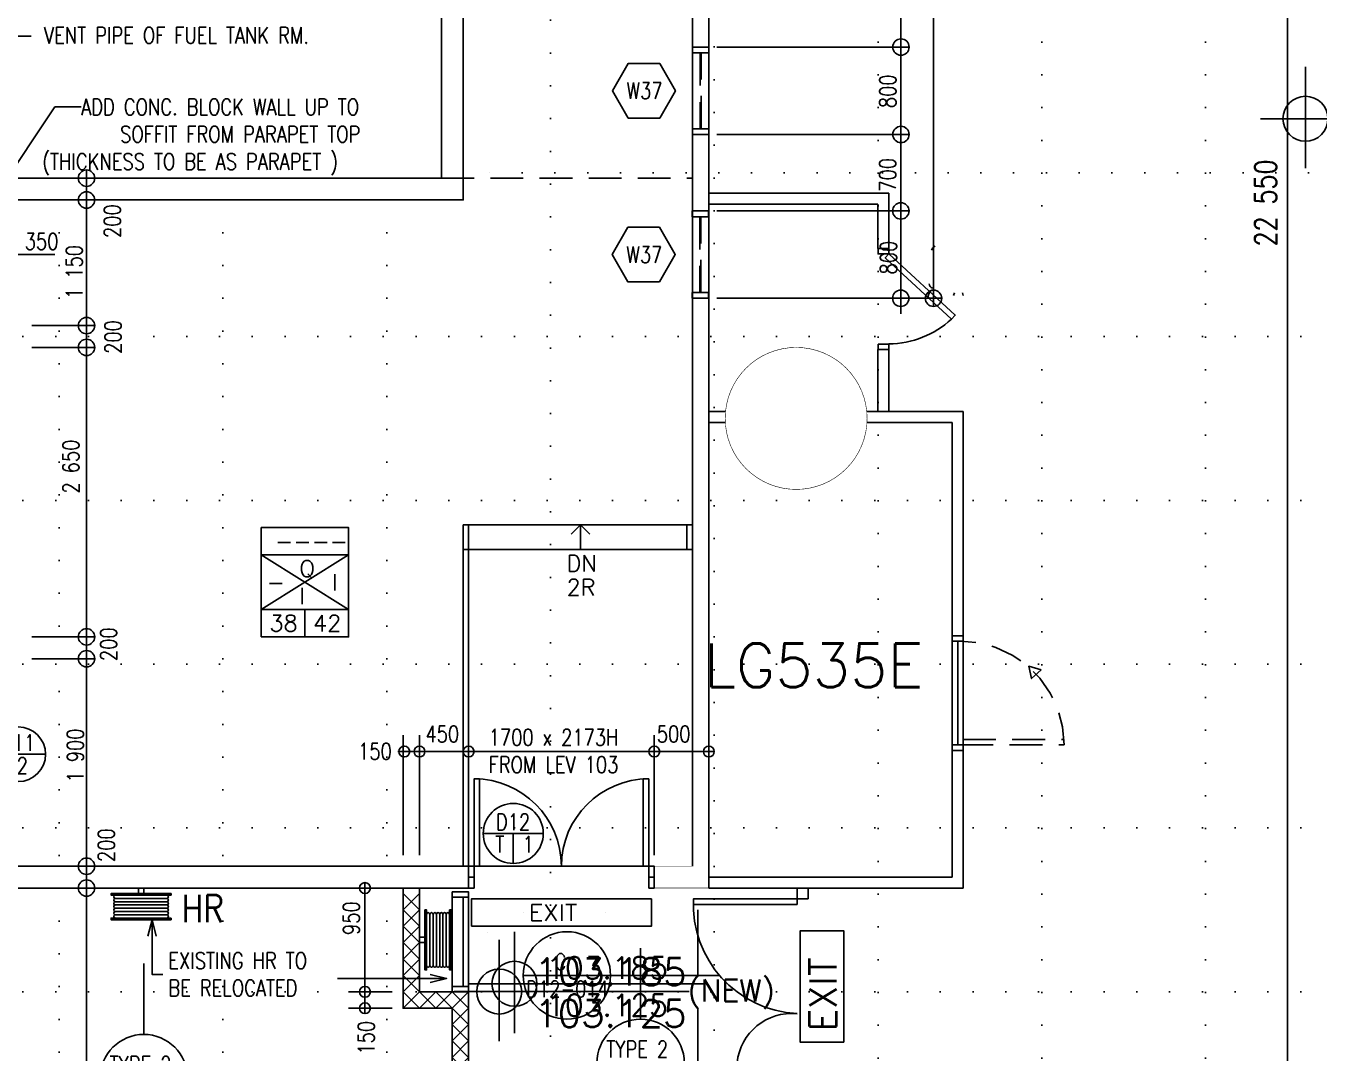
# Model space of a CAD drawing. Header units: millimetres. Extents: x -164841 to 156300, y -101000 to 60475.
# Drawn here: x -73056 to -61210, y -40311 to -30906 of the extents above; entities that cross this region are included whole.
import ezdxf

# ---------------------------------------------------------------- set-up
doc = ezdxf.new("R2010")
doc.units = ezdxf.units.MM
doc.header["$LTSCALE"] = 1200
for name, pattern in [('s1103a$0$DASHED', [0.75, 0.5, -0.25]), ('s1103a$0$DOT', [0.25, 0, -0.25]), ('s1103a$0$HIDDEN', [0.375, 0.25, -0.125])]:
    doc.linetypes.add(name, pattern=pattern)
for name, color, linetype in [('s1103a$0$12', 7, 'Continuous'), ('s1103a$0$20', 7, 'Continuous'), ('s1103a$0$22', 7, 'Continuous'), ('s1103a$0$23', 7, 'Continuous'), ('s1103a$0$24', 7, 'Continuous'), ('s1103a$0$25', 7, 'Continuous'), ('s1103a$0$29', 7, 'Continuous'), ('s1103a$0$30', 7, 'Continuous'), ('s1103a$0$35', 7, 'Continuous'), ('s1103a$0$39', 7, 'Continuous'), ('s1103a$0$4', 7, 'Continuous'), ('s1103a$0$51', 7, 'Continuous'), ('s1103a$0$56', 7, 'Continuous'), ('s1103a$0$6', 7, 'Continuous'), ('s1103a$0$BEAM', 1, 'Continuous'), ('s1103a$0$FURN', 8, 'Continuous'), ('s1103a$0$NEW-DOOR', 1, 'Continuous'), ('s1103a$0$NEW-DR', 3, 'Continuous'), ('s1103a$0$NEW-PART', 2, 'Continuous'), ('s1103a$0$PARAPET', 7, 'Continuous'), ('s1103a$0$ROOM-NO', 4, 'Continuous'), ('s1103a$0$TEXT', 6, 'Continuous')]:
    doc.layers.add(name, color=color, linetype=linetype)
doc.styles.add('s1103a$0$STANDARD', font='SIMPLEX')

# ---------------------------------------------------------------- blocks, each defined once
blk = doc.blocks.new('s1103a$0$FFBOX')
at = {"layer": 's1103a$0$51', "color": 14, "linetype": 'Continuous'}
for p, q in [((0.4, 0.25), (-0.4, -0.25)), ((0.4, -0.25), (-0.4, 0.25)), ((0, -0.5), (0, -0.25))]:
    blk.add_line(p, q, dxfattribs=at)
for points in [[(-0.4, -0.5), (0.4, -0.5), (0.4, 0.5), (-0.4, 0.5)], [(-0.4, -0.25), (0.4, -0.25), (0.4, 0.25), (-0.4, 0.25)]]:
    blk.add_lwpolyline(points, close=True, dxfattribs=at)
at = {"layer": 's1103a$0$51', "color": 14, "linetype": 'Continuous', "style": 's1103a$0$STANDARD'}
for tag, p in [('TAG1', (-0.2728, 0.3)), ('TAG5', (-0.0496, 0.05)), ('TAG6', (-0.3496, -0.075)), ('TAG7', (0.2504, -0.075)), ('TAG4', (-0.0496, -0.2)), ('TAG2', (-0.324, -0.45)), ('TAG8', (-0.2496, -0.45)), ('TAG3', (0.076, -0.45)), ('TAG9', (0.1504, -0.45))]:
    blk.add_attdef(tag, p, '', height=0.15, dxfattribs=at)
blk = doc.blocks.new('s1103a$0$WINMK')
at = {"layer": 's1103a$0$24', "color": 14, "linetype": 'Continuous'}
blk.add_lwpolyline([(0.1443, 0.25), (-0.1443, 0.25), (-0.2887, 0), (-0.1443, -0.25), (0.1443, -0.25), (0.2887, 0)], close=True, dxfattribs=at)
at = {"layer": 's1103a$0$24', "color": 14, "linetype": 'Continuous', "style": 's1103a$0$STANDARD', "width": 0.8}
blk.add_attdef('TAG1', (-0.1587, -0.075), '', height=0.15, dxfattribs=at)
blk = doc.blocks.new('s1103a$0$D1700A')
at = {"layer": 's1103a$0$30', "color": 14, "linetype": 'Continuous'}
for points in [[(0.05, 0.2), (0.1, 0.2), (0.1, 1), (0.05, 1)], [(1.6, 0.2), (1.65, 0.2), (1.65, 1), (1.6, 1)], [(0, 0), (0.05, 0), (0.05, 0.2), (0, 0.2)], [(1.65, 0), (1.7, 0), (1.7, 0.2), (1.65, 0.2)]]:
    blk.add_lwpolyline(points, close=True, dxfattribs=at)
for centre, start, end in [((0.05, 0.2), 0, 90), ((1.650003, 0.2), 90, 180)]:
    blk.add_arc(centre, 0.800001, start, end, dxfattribs=at)
blk = doc.blocks.new('s1103a$0$DRMK')
at = {"layer": 's1103a$0$29', "color": 14, "linetype": 'Continuous'}
blk.add_line((-0.25, 0), (0.25, 0), dxfattribs=at)
blk.add_circle((0, 0), 0.25, dxfattribs=at)
at = {"layer": 's1103a$0$29', "color": 14, "linetype": 'Continuous', "style": 's1103a$0$STANDARD', "width": 0.8}
for tag, p in [('TAG1', (-0.1587, 0.03)), ('TAG3', (-0.1093, 0.0318)), ('TAG2', (-0.1587, -0.1799)), ('TAG4', (-0.1073, -0.1799))]:
    blk.add_attdef(tag, p, '', height=0.15, dxfattribs=at)
blk = doc.blocks.new('s1103a$0$DRMK2')
at = {"layer": 's1103a$0$29', "color": 3, "linetype": 'Continuous'}
for p, q in [((-0.275, 0), (0.275, 0)), ((0, 0), (0, -0.275))]:
    blk.add_line(p, q, dxfattribs=at)
blk.add_circle((0, 0), 0.275, dxfattribs=at)
at = {"layer": 's1103a$0$29', "color": 3, "linetype": 'Continuous', "style": 's1103a$0$STANDARD', "width": 0.8}
for tag, p in [('TAG6', (-0.2183, 0.03)), ('TAG1', (-0.1587, 0.03)), ('TAG5', (-0.2242, -0.175)), ('TAG4', (-0.1647, -0.175)), ('TAG3', (0.0258, -0.175)), ('TAG2', (0.0853, -0.175))]:
    blk.add_attdef(tag, p, '', height=0.15, rotation=359.99999, dxfattribs=at)
blk = doc.blocks.new('s1103a$0$EXIT')
at = {"layer": 's1103a$0$39', "color": 1, "linetype": 'Continuous'}
blk.add_lwpolyline([(-0.825, -0.25), (0.825, -0.25), (0.825, 0), (-0.825, 0)], close=True, dxfattribs=at)
at = {"layer": 's1103a$0$39', "color": 1, "linetype": 's1103a$0$DOT'}
for centre in [(-0.375001, -0.124999), (0.375001, -0.125001)]:
    blk.add_circle(centre, 0.025, dxfattribs=at)
at = {"layer": 's1103a$0$39', "color": 1, "linetype": 'Continuous', "style": 's1103a$0$STANDARD', "width": 1.1}
blk.add_text('EXIT', height=0.15, rotation=359.999861, dxfattribs=at).set_placement((-0.3001, -0.2))
blk = doc.blocks.new('s1103a$0$HR1')
at = {"layer": 's1103a$0$56', "color": 1, "linetype": 'Continuous'}
for p, q in [((-0.235, 0.245), (0.235, 0.245)), ((-0.235, 0.215), (0.235, 0.215)), ((-0.235, 0.185), (0.235, 0.185)), ((-0.235, 0.155), (0.235, 0.155)), ((-0.235, 0.125), (0.235, 0.125)), ((-0.235, 0.095), (0.235, 0.095))]:
    blk.add_line(p, q, dxfattribs=at)
for points in [[(-0.275, 0.275), (0.275, 0.275), (0.275, 0.29), (-0.275, 0.29)], [(-0.275, 0.05), (0.275, 0.05), (0.275, 0.065), (-0.275, 0.065)], [(-0.025, 0.05), (0.025, 0.05), (0.025, 0), (-0.025, 0)]]:
    blk.add_lwpolyline(points, close=True, dxfattribs=at)
for centre, start, end in [((-0.235, 0.26), 90, 270), ((-0.235, 0.23), 90, 270), ((0.235, 0.26), 270, 90), ((0.235, 0.23), 270, 90), ((-0.235, 0.2), 90, 270), ((-0.235, 0.17), 90, 270), ((-0.235, 0.14), 90, 270), ((-0.235, 0.11), 90, 270), ((0.235, 0.2), 270, 90), ((0.235, 0.17), 270, 90), ((0.235, 0.14), 270, 90), ((0.235, 0.11), 270, 90), ((-0.235, 0.08), 90, 270), ((0.235, 0.08), 270, 90)]:
    blk.add_arc(centre, 0.015, start, end, dxfattribs=at)
blk = doc.blocks.new('s1103a$0$AP')
at = {"layer": 's1103a$0$30', "color": 14, "linetype": 'Continuous'}
blk.add_line((0.05, 0.05), (0.8651, 0.05), dxfattribs=at)
for points in [[(0, 0), (0.915, 0), (0.915, 0.1501), (0, 0.15)], [(0.0501, 0), (0.8651, 0), (0.8651, 0.15), (0.0499, 0.15)]]:
    blk.add_lwpolyline(points, close=True, dxfattribs=at)
blk = doc.blocks.new('s1103a$0$H1200')
at = {"layer": 's1103a$0$22', "color": 14, "linetype": 'Continuous'}
for points in [[(0, 0), (0.1501, 0.15), (0.3, 0), (0.45, 0.15), (0.6, 0), (0.75, 0.15), (0.9, 0), (1.05, 0.15), (1.1999, 0)], [(0, 0.15), (0.15, 0), (0.3, 0.15), (0.45, 0), (0.6, 0.15), (0.75, 0), (0.9, 0.15), (1.05, 0), (1.2, 0.15)]]:
    blk.add_lwpolyline(points, dxfattribs=at)
blk = doc.blocks.new('s1103a$0$DET3')
at = {"layer": 's1103a$0$51', "color": 14, "linetype": 'Continuous'}
blk.add_line((-0.4, 0), (1.4, 0), dxfattribs=at)
blk.add_circle((0, 0), 0.4, dxfattribs=at)
at = {"layer": 's1103a$0$51', "color": 14, "linetype": 'Continuous', "style": 's1103a$0$STANDARD', "width": 0.8}
for tag, p in [('TAG1', (-0.3373, 0.0501)), ('TAG2', (-0.3373, -0.2))]:
    blk.add_attdef(tag, p, '', height=0.15, dxfattribs=at)
blk = doc.blocks.new('s1103a$0$DET1')
at = {"layer": 's1103a$0$51', "color": 14, "linetype": 'Continuous'}
for p, q in [((0, 1.05), (0, 0.4)), ((-0.4, 0), (0.4, 0))]:
    blk.add_line(p, q, dxfattribs=at)
blk.add_circle((0, 0), 0.4, dxfattribs=at)
at = {"layer": 's1103a$0$51', "color": 14, "linetype": 'Continuous', "style": 's1103a$0$STANDARD', "width": 0.8}
for tag, p in [('TAG1', (-0.3373, 0.0501)), ('TAG2', (-0.3373, -0.2))]:
    blk.add_attdef(tag, p, '', height=0.15, dxfattribs=at)
blk = doc.blocks.new('s1103a$0$HR')
at = {"layer": 's1103a$0$56', "color": 1, "linetype": 'Continuous'}
blk.add_lwpolyline([(0.235, 0.275), (-0.275, 0.275), (-0.275, 0.29), (0.275, 0.2901), (0.275, 0.275), (0.235, 0.275), (0.245, 0.27), (0.25, 0.26), (0.245, 0.25), (0.245, 0.25), (0.235, 0.245), (-0.235, 0.245), (0.235, 0.245), (0.245, 0.24), (0.25, 0.23), (0.245, 0.22), (0.235, 0.215), (-0.235, 0.215), (0.235, 0.215), (0.245, 0.21), (0.25, 0.2), (0.245, 0.19), (0.235, 0.185), (-0.2349, 0.185), (0.235, 0.185), (0.245, 0.18), (0.25, 0.17), (0.245, 0.16), (0.235, 0.155), (-0.235, 0.155), (0.235, 0.155), (0.2449, 0.15), (0.2501, 0.14), (0.245, 0.13), (0.235, 0.125), (-0.235, 0.125), (0.235, 0.125), (0.245, 0.12), (0.25, 0.11), (0.245, 0.1), (0.235, 0.095), (0.245, 0.09), (0.25, 0.08), (0.245, 0.07), (0.235, 0.065), (0.275, 0.065), (0.275, 0.05), (-0.025, 0.05), (-0.025, 0), (0.025, 0), (0.025, 0.05), (-0.275, 0.05), (-0.275, 0.065), (0.235, 0.065), (-0.235, 0.065), (-0.245, 0.07), (-0.25, 0.08), (-0.245, 0.09), (-0.235, 0.095), (0.235, 0.095), (-0.235, 0.095), (-0.245, 0.1), (-0.25, 0.11), (-0.245, 0.12), (-0.235, 0.125), (-0.245, 0.13), (-0.25, 0.14), (-0.2449, 0.15), (-0.235, 0.155), (-0.245, 0.16), (-0.25, 0.17), (-0.245, 0.18), (-0.2349, 0.185), (-0.245, 0.19), (-0.25, 0.2), (-0.245, 0.21), (-0.235, 0.215), (-0.245, 0.22), (-0.25, 0.23), (-0.245, 0.24), (-0.235, 0.245), (-0.245, 0.25), (-0.25, 0.26), (-0.245, 0.27), (-0.235, 0.275)], dxfattribs=at)
blk = doc.blocks.new('s1103a$0$H1050')
at = {"layer": 's1103a$0$22', "color": 10, "linetype": 'Continuous'}
for points in [[(0, 0.15), (0.15, 0), (0.3, 0.15), (0.45, 0), (0.6, 0.15), (0.75, 0), (0.9, 0.15), (1.05, 0)], [(0, 0), (0.15, 0.15), (0.3, 0), (0.45, 0.15), (0.6, 0), (0.75, 0.15), (0.9, 0), (1.05, 0.15)]]:
    blk.add_lwpolyline(points, dxfattribs=at)
blk = doc.blocks.new('s1103a$0$H300')
at = {"layer": 's1103a$0$22', "color": 14, "linetype": 'Continuous'}
for points in [[(0, 0.1501), (0.1501, 0), (0.3001, 0.15)], [(0, 0), (0.15, 0.15), (0.3, 0)]]:
    blk.add_lwpolyline(points, dxfattribs=at)
blk = doc.blocks.new('s1103a')
at = {"layer": 's1103a$0$12', "color": 2, "linetype": 'Continuous'}
for p, q in [((-61500, -21200), (-61500, -44700)), ((-73303, -32413), (-72790, -31648)), ((-72790, -31648), (-72550, -31648)), ((-73860, -33000), (-72790, -33000))]:
    blk.add_line(p, q, dxfattribs=at)
at = {"layer": 's1103a$0$12', "color": 14, "linetype": 'Continuous'}
for p, q in [((-65040, -33542), (-65040, -21632)), ((-64742, -33475), (-64740, -23525)), ((-66725, -31100), (-64965, -31100)), ((-66725, -31900), (-64965, -31900)), ((-72500, -42167), (-72500, -32225)), ((-66726, -32600), (-64966, -32600)), ((-66727, -33400), (-64672, -33400)), ((-73000, -33650), (-72425, -33650)), ((-73000, -33850), (-72425, -33850)), ((-73000, -36500), (-72425, -36500)), ((-73000, -36700), (-72425, -36700)), ((-69000, -38875), (-69000, -39684))]:
    blk.add_line(p, q, dxfattribs=at)
at = {"layer": 's1103a$0$12', "color": 10, "linetype": 'Continuous'}
for p, q in [((-69600, -38500), (-69600, -37400)), ((-69450, -38500), (-69450, -37400)), ((-69000, -38500), (-69000, -37400)), ((-67300, -38500), (-67300, -37400)), ((-69650, -37550), (-66750, -37550)), ((-69950, -39950), (-69950, -38750)), ((-69202, -39628), (-70202, -39628)), ((-69700, -39750), (-70100, -39750)), ((-69700, -39900), (-70100, -39900))]:
    blk.add_line(p, q, dxfattribs=at)
at = {"layer": 's1103a$0$12', "color": 3, "linetype": 'Continuous'}
blk.add_lwpolyline([(-73006, -30999), (-73506, -30999), (-74186, -32300)], dxfattribs=at)
at = {"layer": 's1103a$0$12', "color": 10, "linetype": 'Continuous'}
for points in [[(-71937, -39240), (-71900, -39090), (-71862, -39240)], [(-71900, -39090), (-71900, -39590), (-71800, -39590)], [(-69352, -39591), (-69202, -39628), (-69352, -39666)]]:
    blk.add_lwpolyline(points, dxfattribs=at)
at = {"layer": 's1103a$0$12', "color": 14, "linetype": 'Continuous'}
for centre in [(-65040, -31100), (-65040, -31900), (-72500, -32300), (-72500, -32500), (-65041, -32600), (-65042, -33400), (-64742, -33400), (-72500, -33650), (-72500, -33850), (-72500, -36500), (-72500, -36700), (-72500, -38600), (-72500, -38800)]:
    blk.add_circle(centre, 75, dxfattribs=at)
at = {"layer": 's1103a$0$12', "color": 10, "linetype": 'Continuous'}
for centre in [(-69590, -37550), (-69450, -37550), (-69000, -37550), (-67300, -37550), (-66800, -37550), (-69950, -38800), (-69950, -39750), (-69950, -39900)]:
    blk.add_circle(centre, 50, dxfattribs=at)
at = {"layer": 's1103a$0$20', "color": 14, "linetype": 'Continuous'}
for p, q in [((-66950, -38600), (-66950, -21500)), ((-66800, -21700), (-66800, -38800))]:
    blk.add_line(p, q, dxfattribs=at)
at = {"layer": 's1103a$0$20', "color": 10, "linetype": 'Continuous'}
for p, q in [((-69000, -38600), (-74350, -38600)), ((-69000, -38800), (-69000, -38600)), ((-69000, -38800), (-69000, -38600)), ((-73500, -38800), (-69000, -38800)), ((-69600, -38800), (-69600, -39900)), ((-69450, -38800), (-69600, -38800)), ((-69450, -39750), (-69450, -38800)), ((-69000, -39750), (-69450, -39750)), ((-69000, -41250), (-69000, -39750)), ((-69600, -39900), (-69150, -39900))]:
    blk.add_line(p, q, dxfattribs=at)
at = {"layer": 's1103a$0$20', "color": 14, "linetype": 'Continuous', "const_width": 5}
for points in [[(-66950, -38600), (-66950, -21500)], [(-66800, -21700), (-66800, -38800)], [(-67300, -38800), (-67300, -38600)], [(-67300, -38600), (-66950, -38600)], [(-67300, -38800), (-67300, -38600)], [(-67300, -38600), (-66950, -38600)], [(-66800, -38800), (-67300, -38800)], [(-66800, -38800), (-67300, -38800)]]:
    blk.add_lwpolyline(points, dxfattribs=at)
at = {"layer": 's1103a$0$20', "color": 10, "linetype": 'Continuous'}
blk.add_lwpolyline([(-69600, -38800), (-69600, -39900), (-69150, -39900), (-69150, -41050), (-69800, -41050), (-69800, -41250), (-69225, -41250), (-69225, -41200), (-69175, -41200), (-69175, -41250), (-69000, -41250), (-69000, -39750), (-69450, -39750), (-69450, -38800)], close=True, dxfattribs=at)
at = {"layer": 's1103a$0$20', "color": 2, "linetype": 'Continuous'}
blk.add_lwpolyline([(-69600, -38800), (-69600, -39900), (-69150, -39900), (-69150, -41050), (-69800, -41050), (-69800, -41250), (-69225, -41250), (-69225, -41200), (-69175, -41200), (-69175, -41250), (-69000, -41250), (-69000, -39750), (-69450, -39750), (-69450, -38800)], close=True, dxfattribs=at)
at = {"layer": 's1103a$0$23', "color": 14, "linetype": 's1103a$0$HIDDEN'}
blk.add_line((-69250, -32300), (-66950, -32300), dxfattribs=at)
at = {"layer": 's1103a$0$23', "color": 14, "linetype": 'Continuous'}
for points in [[(-69050, -18250), (-69050, -32500), (-73150, -32500)], [(-69250, -18250), (-69250, -32300), (-73150, -32300)]]:
    blk.add_lwpolyline(points, dxfattribs=at)
at = {"layer": 's1103a$0$23', "color": 14, "linetype": 's1103a$0$HIDDEN'}
for points in [[(-66950, -31100), (-66800, -31100), (-66800, -31153), (-66950, -31153)], [(-66950, -31100), (-66800, -31100), (-66800, -31153), (-66950, -31153)], [(-66880, -31847), (-66870, -31847), (-66870, -31153), (-66880, -31153)], [(-66880, -31847), (-66870, -31847), (-66870, -31153), (-66880, -31153)], [(-66950, -31900), (-66800, -31900), (-66800, -31847), (-66950, -31847)], [(-66950, -31900), (-66800, -31900), (-66800, -31847), (-66950, -31847)], [(-66952, -32600), (-66802, -32600), (-66802, -32653), (-66952, -32653)], [(-66952, -32600), (-66802, -32600), (-66802, -32653), (-66952, -32653)], [(-66882, -33347), (-66872, -33347), (-66872, -32653), (-66882, -32653)], [(-66882, -33347), (-66872, -33347), (-66872, -32653), (-66882, -32653)], [(-66952, -33400), (-66802, -33400), (-66802, -33347), (-66952, -33347)], [(-66952, -33400), (-66802, -33400), (-66802, -33347), (-66952, -33347)]]:
    blk.add_lwpolyline(points, close=True, dxfattribs=at)
at = {"layer": 's1103a$0$25', "color": 1, "linetype": 'Continuous'}
blk.add_line((-67300, -38600), (-69000, -38600), dxfattribs=at)
at = {"layer": 's1103a$0$25', "color": 14, "linetype": 'Continuous'}
for p, q in [((-69000, -38600), (-69000, -38800)), ((-67300, -38600), (-69000, -38600)), ((-67300, -38800), (-67300, -38600))]:
    blk.add_line(p, q, dxfattribs=at)
at = {"layer": 's1103a$0$30', "color": 1}
for p, q in [((-64570, -37490), (-64570, -36540)), ((-64520, -36540), (-64520, -37490)), ((-64470, -36540), (-64470, -37490)), ((-64470, -37490), (-64470, -37440))]:
    blk.add_line(p, q, dxfattribs=at)
at = {"layer": 's1103a$0$30', "color": 1, "linetype": 's1103a$0$HIDDEN'}
for p, q in [((-64495, -37490), (-63545, -37490)), ((-64495, -37490), (-63545, -37490)), ((-64470, -37440), (-63545, -37440))]:
    blk.add_line(p, q, dxfattribs=at)
at = {"layer": 's1103a$0$30', "color": 1, "linetype": 's1103a$0$DASHED'}
for p, q in [((-67350, -38600), (-67300, -38600)), ((-67350, -38700), (-67300, -38700))]:
    blk.add_line(p, q, dxfattribs=at)
at = {"layer": 's1103a$0$30', "color": 1, "linetype": 'Continuous'}
for p, q in [((-67350, -38600), (-67350, -38700)), ((-67300, -38700), (-67300, -38600))]:
    blk.add_line(p, q, dxfattribs=at)
at = {"layer": 's1103a$0$30', "color": 1}
for points in [[(-64470, -36540), (-64570, -36540), (-64570, -36490), (-64470, -36490)], [(-63757, -36803), (-63869, -36769), (-63843, -36882)], [(-64570, -37540), (-64470, -37540), (-64470, -37490), (-64570, -37490)]]:
    blk.add_lwpolyline(points, close=True, dxfattribs=at)
at = {"layer": 's1103a$0$30', "color": 1, "linetype": 's1103a$0$HIDDEN', "flags": 128}
blk.add_lwpolyline([(-63545, -37490), (-63559, -37325), (-63602, -37165), (-63672, -37015), (-63767, -36879), (-63884, -36762), (-64020, -36667), (-64170, -36597), (-64330, -36554), (-64495, -36540)], dxfattribs=at)
at = {"layer": 's1103a$0$30', "color": 14, "linetype": 'Continuous'}
for points in [[(-68950, -38600), (-68900, -38600), (-68900, -37800), (-68950, -37800)], [(-67400, -38600), (-67350, -38600), (-67350, -37800), (-67400, -37800)]]:
    blk.add_lwpolyline(points, close=True, dxfattribs=at)
at = {"layer": 's1103a$0$30', "color": 1, "linetype": 'Continuous'}
for points in [[(-68950, -38700), (-68950, -38600), (-69000, -38600), (-69000, -38700)], [(-69000, -38700), (-68950, -38700)]]:
    blk.add_lwpolyline(points, dxfattribs=at)
at = {"layer": 's1103a$0$30', "color": 14, "linetype": 'Continuous'}
for centre, start, end in [((-68950, -38600), 0, 90), ((-67350, -38600), 90, 180)]:
    blk.add_arc(centre, 800, start, end, dxfattribs=at)
at = {"layer": 's1103a$0$35', "linetype": 'Continuous'}
for p, q in [((-61335, -31282), (-61335, -32210)), ((-61747, -31756), (-59596, -31756)), ((-68580, -39201), (-68580, -40129)), ((-68720, -39274), (-68720, -40202)), ((-68992, -39676), (-66841, -39676))]:
    blk.add_line(p, q, dxfattribs=at)
for centre in [(-61335, -31756), (-68720, -39748), (-68580, -39676)]:
    blk.add_circle(centre, 206, dxfattribs=at)
at = {"layer": 's1103a$0$4', "color": 7, "linetype": 's1103a$0$DOT'}
for p, q in [((-68250, -18250), (-68250, -59382)), ((-66750, -58408), (-66750, -20250)), ((-65250, -20250), (-65250, -57434)), ((-63750, -20250), (-63750, -56460)), ((-62250, -20250), (-62250, -55485)), ((-41200, -32250), (-69050, -32250)), ((-72750, -32500), (-72750, -62304)), ((-71250, -32500), (-71250, -61330)), ((-69750, -32500), (-69750, -60356)), ((-125300, -33750), (-41507, -33750)), ((-125300, -35250), (-43414, -35250)), ((-125300, -36750), (-45192, -36750)), ((-125300, -38250), (-46854, -38250)), ((-125300, -39750), (-48413, -39750))]:
    blk.add_line(p, q, dxfattribs=at)
at = {"layer": 's1103a$0$51', "color": 14, "linetype": 'Continuous'}
blk.add_line((-68825, -39206), (-68825, -39208), dxfattribs=at)
at = {"layer": 's1103a$0$6', "color": 14, "linetype": 'Continuous', "const_width": 5}
blk.add_lwpolyline([(-65350, -34500, 1), (-66650, -34500, 1)], format="xyb", close=True, dxfattribs=at)
blk.add_lwpolyline([(-65350, -34500, 1), (-66650, -34500, 1)], format="xyb", close=True, dxfattribs=at)
blk.add_lwpolyline([(-65350, -34500, 1), (-66650, -34500, 1)], format="xyb", close=True, dxfattribs=at)
at = {"layer": 's1103a$0$BEAM'}
for p, q in [((-69050, -35475), (-66950, -35475)), ((-69050, -38600), (-69050, -35475)), ((-69050, -35475), (-66950, -35475)), ((-69000, -38600), (-69000, -35475)), ((-67975, -35475), (-68060, -35560)), ((-67975, -35475), (-68060, -35560)), ((-67975, -35475), (-67975, -35700)), ((-67975, -35475), (-67890, -35560)), ((-67975, -35475), (-67975, -35700)), ((-67975, -35475), (-67890, -35560)), ((-69050, -35700), (-66950, -35700)), ((-69050, -35700), (-66950, -35700)), ((-64570, -36540), (-64570, -37490)), ((-64470, -36540), (-64570, -36540)), ((-64470, -36540), (-64470, -37490)), ((-64470, -37490), (-64570, -37490))]:
    blk.add_line(p, q, dxfattribs=at)
at = {"layer": 's1103a$0$BEAM', "linetype": 's1103a$0$DASHED'}
blk.add_line((-67000, -35700), (-67000, -35475), dxfattribs=at)
blk.add_line((-67000, -35700), (-67000, -35475), dxfattribs=at)
at = {"layer": 's1103a$0$BEAM', "color": 2, "linetype": 's1103a$0$DASHED'}
blk.add_line((-65891, -38900), (-65891, -38800), dxfattribs=at)
at = {"layer": 's1103a$0$BEAM', "linetype": 'Continuous'}
blk.add_line((-69132, -39748), (-66981, -39748), dxfattribs=at)
at = {"layer": 's1103a$0$FURN'}
for p, q in [((-64558, -33375), (-64551, -33350)), ((-64469, -33375), (-64476, -33351))]:
    blk.add_line(p, q, dxfattribs=at)
for centre, radius, start, end in [((-64712, -32972), 50, 107.447, 164.0172), ((-64732, -33261), 50, 187.8748, 248.6634), ((-64727, -33383), 63.5, 122.3448, 194.6786)]:
    blk.add_arc(centre, radius, start, end, dxfattribs=at)
at = {"layer": 's1103a$0$NEW-DOOR'}
for points in [[(-65250, -32944), (-65250, -32994), (-65150, -32994), (-65150, -32944)], [(-65150, -32994), (-64542, -33554), (-64576, -33591), (-65184, -33030)], [(-65250, -33819), (-65250, -33869), (-65150, -33869), (-65150, -33819)]]:
    blk.add_lwpolyline(points, close=True, dxfattribs=at)
blk.add_arc((-65160, -32957), 861, 270.6448, 312.6158, dxfattribs=at)
at = {"layer": 's1103a$0$NEW-DR'}
blk.add_lwpolyline([(-65991, -38900), (-65991, -38950), (-66941, -38950), (-66941, -38900)], close=True, dxfattribs=at)
for centre, radius, start, end in [((-65941, -38950), 1001, 177.1376, 267.1376), ((-66041, -40450), 502, 84.2894, 174.2894)]:
    blk.add_arc(centre, radius, start, end, dxfattribs=at)
at = {"layer": 's1103a$0$NEW-PART'}
for p, q in [((-66802, -32438), (-65152, -32438)), ((-65152, -32944), (-65152, -32438)), ((-66802, -32538), (-65252, -32538)), ((-65252, -32944), (-65252, -32538)), ((-65152, -32944), (-65252, -32944)), ((-65252, -34437), (-65252, -33869)), ((-65152, -33869), (-65252, -33869)), ((-65152, -34437), (-65152, -33869))]:
    blk.add_line(p, q, dxfattribs=at)
at = {"layer": 's1103a$0$PARAPET'}
for p, q in [((-66800, -34437), (-66647, -34437)), ((-65352, -34437), (-64470, -34437)), ((-66800, -34537), (-66649, -34537)), ((-65352, -34537), (-64570, -34537)), ((-64470, -36490), (-64570, -36490)), ((-66800, -38700), (-64570, -38700)), ((-66800, -38800), (-64470, -38800))]:
    blk.add_line(p, q, dxfattribs=at)
at = {"layer": 's1103a$0$PARAPET', "linetype": 'Continuous'}
for p, q in [((-64470, -34437), (-64470, -36490)), ((-64570, -34537), (-64570, -36490)), ((-64570, -37540), (-64570, -38700)), ((-64470, -37540), (-64470, -38800))]:
    blk.add_line(p, q, dxfattribs=at)
at = {"layer": 's1103a$0$PARAPET', "linetype": 's1103a$0$DASHED'}
blk.add_line((-66900, -40500), (-66900, -38800), dxfattribs=at)
at = {"layer": 's1103a$0$PARAPET', "color": 2, "linetype": 's1103a$0$DASHED'}
blk.add_line((-65991, -38900), (-65991, -38800), dxfattribs=at)
at = {"layer": 's1103a$0$PARAPET', "color": 2}
blk.add_line((-65991, -38900), (-65891, -38900), dxfattribs=at)
at = {"layer": 's1103a$0$PARAPET'}
blk.add_lwpolyline([(-64470, -37540), (-64570, -37540), (-64570, -37540), (-64470, -37540)], close=True, dxfattribs=at)
at = {"layer": 's1103a$0$TEXT', "color": 1}
blk.add_lwpolyline([(-65563, -40210), (-65964, -40210), (-65964, -39192), (-65563, -39192)], close=True, dxfattribs=at)
at = {"xscale": 999.9979999999999, "yscale": 999.9979999999999, "zscale": 1000}
for name, p, values in [('s1103a$0$WINMK', (-67394, -31500), {'TAG1': 'W37'}), ('s1103a$0$DRMK', (-73125, -37575), {'TAG1': 'R11', 'TAG4': 'F2'})]:
    blk.add_blockref(name, p, dxfattribs=at).add_auto_attribs(values)
ref = blk.add_blockref('s1103a$0$WINMK', (-67396, -33000), dxfattribs=dict(xscale=999.9979999999999, yscale=999.9979999999999, zscale=1000))
ref.add_attrib('TAG1', 'W37', (-67555, -33075), dxfattribs={"layer": 's1103a$0$24', "color": 3, "linetype": 'Continuous', "height": 150, "style": 's1103a$0$STANDARD', "width": 0.8})
ref = blk.add_blockref('s1103a$0$FFBOX', (-70500, -36000), dxfattribs=dict(xscale=999.9979999999999, yscale=999.9979999999999, zscale=1000))
ref.add_attrib('TAG1', '----', (-70773, -35700), dxfattribs={"layer": 's1103a$0$51', "color": 3, "linetype": 'Continuous', "height": 150, "style": 's1103a$0$STANDARD'})
ref.add_attrib('TAG2', '38', (-70824, -36450), dxfattribs={"layer": 's1103a$0$51', "color": 3, "linetype": 'Continuous', "height": 150, "style": 's1103a$0$STANDARD'})
ref.add_attrib('TAG3', '42', (-70424, -36450), dxfattribs={"layer": 's1103a$0$51', "color": 3, "linetype": 'Continuous', "height": 150, "style": 's1103a$0$STANDARD'})
ref.add_attrib('TAG4', 'I', (-70550, -36200), dxfattribs={"layer": 's1103a$0$51', "color": 3, "linetype": 'Continuous', "height": 150, "style": 's1103a$0$STANDARD'})
ref.add_attrib('TAG5', 'Q', (-70550, -35950), dxfattribs={"layer": 's1103a$0$51', "color": 3, "linetype": 'Continuous', "height": 150, "style": 's1103a$0$STANDARD'})
ref.add_attrib('TAG6', '-', (-70850, -36075), dxfattribs={"layer": 's1103a$0$51', "color": 3, "linetype": 'Continuous', "height": 150, "style": 's1103a$0$STANDARD'})
ref.add_attrib('TAG7', 'I', (-70250, -36075), dxfattribs={"layer": 's1103a$0$51', "color": 3, "linetype": 'Continuous', "height": 150, "style": 's1103a$0$STANDARD'})
for name, p in [('s1103a$0$D1700A', (-69000, -38800)), ('s1103a$0$D1700A', (-69000, -38800)), ('s1103a$0$D1700A', (-69000, -38800)), ('s1103a$0$D1700A', (-69000, -38800)), ('s1103a$0$EXIT', (-68150, -38900)), ('s1103a$0$EXIT', (-68150, -38900)), ('s1103a$0$H300', (-69450, -39900))]:
    blk.add_blockref(name, p, dxfattribs=at)
ref = blk.add_blockref('s1103a$0$DRMK2', (-68591, -38300), dxfattribs=dict(xscale=999.9979999999999, yscale=999.9979999999999, zscale=1000))
ref.add_attrib('TAG1', 'D12', (-68750, -38270), dxfattribs={"layer": 's1103a$0$29', "color": 10, "linetype": 'Continuous', "height": 150, "style": 's1103a$0$STANDARD', "width": 0.8})
ref.add_attrib('TAG2', '1', (-68506, -38475), dxfattribs={"layer": 's1103a$0$29', "color": 10, "linetype": 'Continuous', "height": 150, "style": 's1103a$0$STANDARD', "width": 0.8})
ref.add_attrib('TAG4', 'T', (-68756, -38475), dxfattribs={"layer": 's1103a$0$29', "color": 10, "linetype": 'Continuous', "height": 150, "style": 's1103a$0$STANDARD', "width": 0.8})
for name, p, rotation in [('s1103a$0$HR1', (-72000, -38800), 180), ('s1103a$0$H1050', (-69450, -39900), 90), ('s1103a$0$AP', (-69000, -39750), 90), ('s1103a$0$AP', (-69000, -39750), 90), ('s1103a$0$HR', (-69450, -39275), 270), ('s1103a$0$H1200', (-69150, -39750), 270), ('s1103a$0$H1200', (-69150, -39750), 270)]:
    blk.add_blockref(name, p, dxfattribs=dict(at, rotation=rotation))
ref = blk.add_blockref('s1103a$0$DET3', (-68100, -39600), dxfattribs=dict(xscale=999.9979999999999, yscale=999.9979999999999, zscale=1000))
ref.add_attrib('TAG3', '  C', (-68378, -39550), dxfattribs={"layer": 's1103a$0$51', "color": 10, "linetype": 'Continuous', "height": 150, "style": 's1103a$0$STANDARD', "width": 0.8})
ref.add_attrib('TAG4', 'D12-014', (-68472, -39800), dxfattribs={"layer": 's1103a$0$51', "color": 10, "linetype": 'Continuous', "height": 150, "style": 's1103a$0$STANDARD', "width": 0.8})
ref = blk.add_blockref('s1103a$0$DET1', (-67425, -40400), dxfattribs=dict(xscale=999.9979999999999, yscale=999.9979999999999, zscale=1000))
ref.add_attrib('TAG1', 'TYPE 2', (-67738, -40350), dxfattribs={"layer": 's1103a$0$51', "color": 10, "linetype": 'Continuous', "height": 150, "style": 's1103a$0$STANDARD', "width": 0.8})
ref.add_attrib('TAG2', 'D2-011', (-67722, -40600), dxfattribs={"layer": 's1103a$0$51', "color": 10, "linetype": 'Continuous', "height": 150, "style": 's1103a$0$STANDARD', "width": 0.8})
ref = blk.add_blockref('s1103a$0$DET1', (-71975, -40540), dxfattribs=dict(xscale=999.9979999999999, yscale=999.9979999999999, zscale=1000))
ref.add_attrib('TAG1', 'TYPE 2', (-72288, -40490), dxfattribs={"layer": 's1103a$0$51', "color": 10, "linetype": 'Continuous', "height": 150, "style": 's1103a$0$STANDARD', "width": 0.8})
ref.add_attrib('TAG2', 'D4-035', (-72288, -40740), dxfattribs={"layer": 's1103a$0$51', "color": 10, "linetype": 'Continuous', "height": 150, "style": 's1103a$0$STANDARD', "width": 0.8})
at = {"layer": 's1103a$0$12', "color": 3, "linetype": 'Continuous', "style": 's1103a$0$STANDARD', "width": 0.8}
blk.add_text('VENT PIPE OF FUEL TANK RM.', height=150, dxfattribs=at).set_placement((-72889, -31068))
at = {"layer": 's1103a$0$12', "color": 14, "linetype": 'Continuous', "style": 's1103a$0$STANDARD', "width": 0.8}
for s, p in [('800', (-65085, -31659)), ('200', (-72189, -32848)), ('1 150', (-72538, -33406)), ('200', (-72182, -33909)), ('2 650', (-72568, -35188)), ('200', (-72223, -36722)), ('1 900', (-72527, -37833)), ('200', (-72244, -38562))]:
    blk.add_text(s, height=150, rotation=90, dxfattribs=at).set_placement(p)
at = {"layer": 's1103a$0$12', "color": 2, "linetype": 'Continuous', "style": 's1103a$0$STANDARD', "width": 0.8}
for s, p in [('ADD CONC. BLOCK WALL UP TO', (-72549, -31723)), ('SOFFIT FROM PARAPET TOP', (-72192, -31973)), ('(THICKNESS TO BE AS PARAPET )', (-72906, -32223)), ('350', (-73066, -32955))]:
    blk.add_text(s, height=150, dxfattribs=at).set_placement(p)
at = {"layer": 's1103a$0$12', "color": 3, "linetype": 'Continuous', "style": 's1103a$0$STANDARD', "width": 0.8}
for s, p in [('700', (-65087, -32424)), ('800', (-65079, -33182))]:
    blk.add_text(s, height=150, rotation=90, dxfattribs=at).set_placement(p)
at = {"layer": 's1103a$0$12', "color": 2, "linetype": 'Continuous', "style": 's1103a$0$STANDARD', "width": 0.8}
blk.add_text('22 550', height=200, rotation=90, dxfattribs=at).set_placement((-61600, -32925))
at = {"layer": 's1103a$0$12', "color": 10, "linetype": 'Continuous', "style": 's1103a$0$STANDARD', "width": 0.8}
for s, p in [('450', (-69395, -37464)), ('500', (-67276, -37465)), ('1700 x 2173H', (-68816, -37495)), ('150', (-70012, -37623)), ('FROM LEV 103', (-68816, -37745)), ('EXISTING HR TO', (-71750, -39540)), ('BE RELOCATED', (-71750, -39790))]:
    blk.add_text(s, height=150, dxfattribs=at).set_placement(p)
for s, p in [('950', (-69999, -39230)), ('150', (-69863, -40325))]:
    blk.add_text(s, height=150, rotation=90, dxfattribs=at).set_placement(p)
at = {"layer": 's1103a$0$35', "style": 's1103a$0$STANDARD'}
for s, height, p in [('103.185', 250, (-68398, -39693)), ('103.185', 200, (-68289, -39630)), ('(NEW)', 200, (-66993, -39838)), ('103.125', 200, (-68289, -39973)), ('103.125', 250, (-68398, -40074))]:
    blk.add_text(s, height=height, dxfattribs=at).set_placement(p)
at = {"layer": 's1103a$0$56', "color": 1, "linetype": 'Continuous', "style": 's1103a$0$STANDARD', "width": 0.84}
blk.add_text('HR', height=250, dxfattribs=at).set_placement((-71629, -39111))
at = {"layer": 's1103a$0$ROOM-NO', "style": 's1103a$0$STANDARD'}
blk.add_text('LG535E', height=400, dxfattribs=at).set_placement((-66843, -36960))
at = {"layer": 's1103a$0$TEXT', "style": 's1103a$0$STANDARD'}
for s, p in [('DN', (-68102, -35902)), ('2R', (-68102, -36121))]:
    blk.add_text(s, height=150, dxfattribs=at).set_placement(p)
at = {"layer": 's1103a$0$TEXT', "color": 1, "style": 's1103a$0$STANDARD'}
blk.add_text('EXIT', height=250, rotation=90, dxfattribs=at).set_placement((-65629, -40110))

msp = doc.modelspace()

# ---------------------------------------------------------------- block references
msp.add_blockref('s1103a', (0, 0))

doc.saveas('drawing.dxf')
